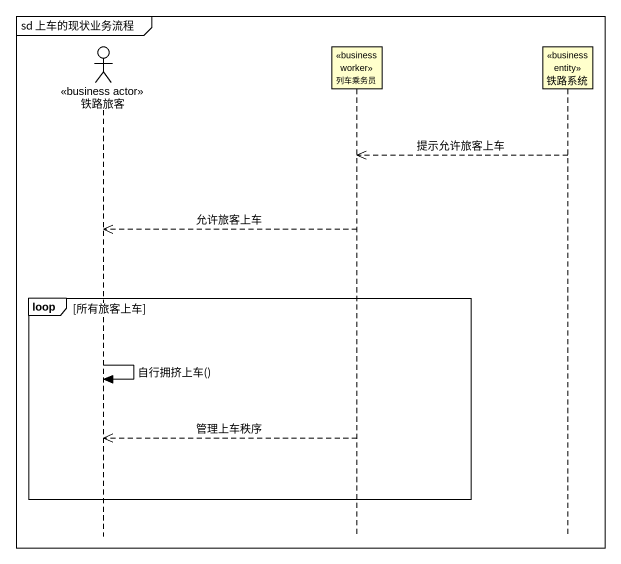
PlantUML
@startuml
mainframe sd 上车的现状业务流程
hide footbox
actor 铁路旅客 <<business actor>>
participant 列车乘务员 <<business worker>>
participant 铁路系统 <<business entity>>

铁路系统 -->> 列车乘务员 : 提示允许旅客上车
列车乘务员 -->> 铁路旅客 : 允许旅客上车
loop 所有旅客上车
  铁路旅客 -> 铁路旅客 : 自行拥挤上车()
  列车乘务员 -->> 铁路旅客 : 管理上车秩序
end
@enduml
